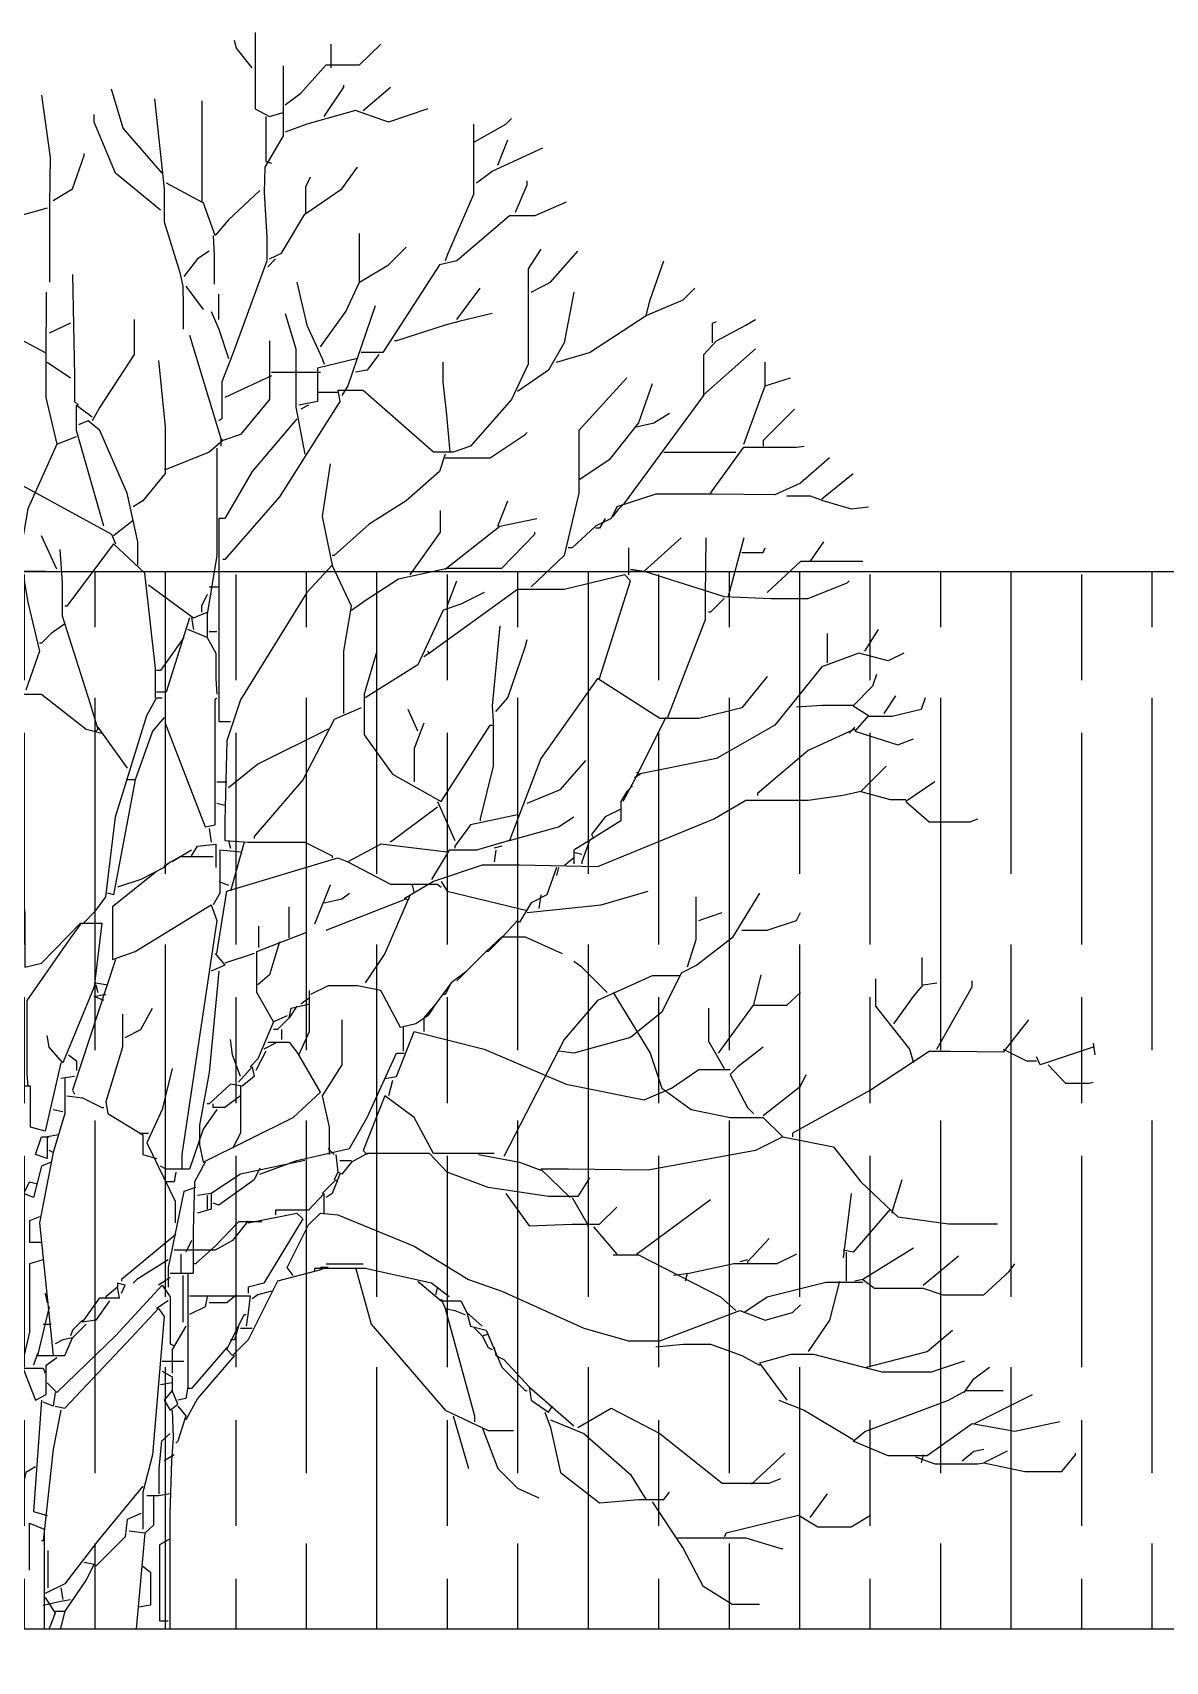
# Model space of a CAD drawing. Header units: centimetres. Extents: x 2004 to 13885, y -3131 to 5891.
# Drawn here: x 12862.3 to 13183.8, y 2950 to 3412.2 of the extents above; entities that cross this region are included whole.
import ezdxf

# ---------------------------------------------------------------- set-up
doc = ezdxf.new("R2010")
doc.units = ezdxf.units.CM

msp = doc.modelspace()

# ---------------------------------------------------------------- hatches: boundary and pattern name
at = {"transparency": 33554508}
h = msp.add_hatch(dxfattribs=at)
h.set_pattern_fill('GOST_WOOD', color=256, scale=10)
h.set_pattern_definition([(90, (5e-05, 173.39), (60, -4e-15), [100, -20]), (90, (20, 153.39), (60, -4e-15), [60, -15, 30, -15]), (90, (40, 123.39), (60, -4e-15), [100, -20])])
h.paths.add_polyline_path([(11885.06, 3259.23), (11885.06, 2659.23), (11974.93, 2659.23), (11974.93, 2679.23), (12088.15, 2679.23), (12088.15, 2929.23), (11974.93, 2929.23), (11974.93, 2959.23), (13800.98, 2959.23), (13800.98, 2929.23), (13629.77, 2929.23), (13629.77, 2679.23), (13800.98, 2679.23), (13800.98, 2659.23), (13885.06, 2659.23), (13885.06, 3259.23)])

# ---------------------------------------------------------------- linework, layer by layer
for p, q in [((11885.06, 3259.23), (13885.06, 3259.23)), ((12865.84, 3259.23), (11885.06, 3259.23))]:
    msp.add_line(p, q)
at = {"color": 84}
for points in [[(12925.43, 3412.18), (12925.43, 3390.58), (12929.58, 3388.37), (12933.45, 3389.48)], [(12924.6, 3402.21), (12920.17, 3407.75), (12919.61, 3409.96)], [(12934.01, 3391.69), (12938.44, 3395.01), (12945.64, 3403.04), (12955.05, 3403.04), (12961.14, 3408.86)], [(12947.02, 3402.21), (12947.02, 3408.86)], [(12933.45, 3402.76), (12933.45, 3382.83), (12928.19, 3373.97), (12928.06, 3366.78), (12928.82, 3354.04), (12928.82, 3347.4), (12919.06, 3320.82), (12916.01, 3313.07), (12916.01, 3302.55), (12915.18, 3302)], [(12945.08, 3388.37), (12950.62, 3396.67), (12950.62, 3397.23)], [(12864.8, 3394.46), (12867.29, 3376.74), (12867.15, 3363.45), (12867.08, 3357.92), (12867.08, 3341.31)], [(12899.13, 3372.31), (12888.05, 3385.05), (12884.73, 3396.12)], [(12896.91, 3393.35), (12899.68, 3367.88), (12899.68, 3358.47), (12904.11, 3344.08), (12904.94, 3340.2), (12905.08, 3334.66), (12905.08, 3328.02)], [(12900.23, 3369.54), (12910.48, 3364.01), (12910.48, 3392.8)], [(12956.15, 3390.03), (12963.91, 3396.67)], [(12898.57, 3361.79), (12885.84, 3372.31), (12879.75, 3386.71), (12879.75, 3388.92)], [(12928.47, 3388.37), (12928.47, 3375.63), (12930.13, 3375.08)], [(12974.43, 3390.58), (12963.35, 3386.71), (12953.94, 3390.03), (12940.1, 3386.15), (12934.01, 3383.94)], [(12987.44, 3386.15), (12987.44, 3366.22), (12979.96, 3349.06), (12979.41, 3347.4)], [(12987.71, 3381.17), (12996.57, 3386.15), (12998.23, 3387.82)], [(12988.27, 3369.54), (12992.7, 3372.87), (13007.09, 3379.51)], [(12994.36, 3374.53), (12997.13, 3381.73)], [(12868.12, 3364.56), (12873.66, 3367.88), (12876.98, 3377.3), (12876.98, 3377.85)], [(12929.58, 3347.95), (12932.9, 3349.61), (12939.54, 3360.69), (12950.06, 3367.88), (12954.49, 3373.97)], [(12939.82, 3360.69), (12939.82, 3368.44), (12941.21, 3371.21)], [(12999.34, 3361.24), (13002.66, 3368.99), (13002.66, 3370.1)], [(12926.81, 3367.33), (12917.95, 3359.03), (12914.08, 3354.6), (12910.75, 3364.01)], [(12866.46, 3362.35), (12858.71, 3360.13), (12857.6, 3360.13)], [(13013.74, 3364.01), (13004.88, 3360.13), (12997.68, 3360.13), (12982.73, 3347.4), (12977.75, 3346.29), (12961.69, 3321.38), (12955.6, 3321.38)], [(12913.52, 3354.6), (12913.8, 3349.06), (12913.8, 3340.75)], [(12943.97, 3323.04), (12951.17, 3333), (12955.05, 3341.31), (12963.35, 3346.29), (12968.34, 3351.27)], [(12955.05, 3341.31), (12955.05, 3355.15)], [(12912.42, 3350.17), (12909.09, 3347.95), (12905.22, 3342.97)], [(13006.54, 3350.72), (13002.94, 3345.18), (13002.94, 3318.05), (12998.23, 3308.09), (12986.61, 3294.8), (12981.62, 3293.14), (12976.09, 3293.14), (12956.15, 3310.58), (12948.96, 3310.58), (12949.51, 3307.53), (12932.35, 3280.4), (12916.84, 3262.69), (12916.29, 3262.69)], [(12931.24, 3347.95), (12929.03, 3345.74)], [(13003.77, 3338.54), (13009.31, 3341.31), (13017.06, 3350.17)], [(13036.44, 3331.9), (13037.54, 3336.32), (13041.42, 3347.4)], [(12873.66, 3343.52), (12874.21, 3314.73), (12874.21, 3307.53), (12875.32, 3306.43)], [(12866.18, 3338.54), (12866.05, 3318.61), (12866.05, 3308.64), (12869.23, 3295.35), (12874.77, 3297.57)], [(12905.77, 3340.2), (12910.75, 3333.56)], [(12915.18, 3330.79), (12915.18, 3337.99)], [(12937.33, 3341.31), (12940.1, 3329.13), (12944.53, 3319.71), (12945.08, 3318.05)], [(12982.73, 3330.79), (12989.37, 3339.65)], [(13015.95, 3338.54), (13013.18, 3324.14), (13008.75, 3316.39), (12999.89, 3310.3)], [(13010.97, 3318.61), (13020.38, 3321.38), (13036.44, 3331.9), (13046.96, 3336.32), (13050.28, 3339.65)], [(12912.97, 3333), (12915.18, 3328.02), (12917.95, 3319.71)], [(12959.48, 3334.66), (12951.73, 3311.96), (12950.06, 3309.19)], [(12873.1, 3329.68), (12867.01, 3326.91)], [(12891.1, 3330.79), (12891.1, 3320.82), (12881.41, 3305.87), (12879.2, 3302)], [(12934.01, 3332.45), (12937.05, 3322.48), (12937.05, 3305.87), (12939.54, 3292.58)], [(12992.7, 3332.45), (12983.28, 3330.23), (12979.41, 3329.13), (12965.57, 3324.7), (12965.01, 3324.7)], [(13027.02, 3274.87), (13028.69, 3277.08), (13030.35, 3278.74), (13052.77, 3309.19), (13052.77, 3320.82), (13056.37, 3324.7), (13064.67, 3329.13), (13067.44, 3330.79)], [(13055.26, 3324.14), (13055.26, 3329.68), (13056.37, 3330.23)], [(12857.6, 3325.81), (12865.91, 3321.38)], [(12906.88, 3326.36), (12915.74, 3297.01), (12915.74, 3294.8)], [(12929.58, 3324.7), (12929.58, 3308.09), (12921.27, 3298.12), (12916.29, 3296.46), (12915.74, 3297.01)], [(12898.02, 3319.16), (12899.96, 3300.34), (12899.96, 3287.05), (12893.59, 3279.3), (12890.82, 3277.64)], [(12954.49, 3319.71), (12943.14, 3316.95), (12943.14, 3307.53), (12937.88, 3306.43)], [(12960.58, 3320.82), (12957.26, 3316.39), (12953.94, 3315.84)], [(13052.49, 3309.19), (13067.44, 3322.48)], [(12866.46, 3318.61), (12873.1, 3314.18)], [(12930.13, 3314.73), (12916.84, 3308.64)], [(12930.13, 3315.84), (12943.97, 3315.84)], [(12980.79, 3293.14), (12979.82, 3303.66), (12978.79, 3313.07), (12978.79, 3318.61)], [(13030.9, 3314.18), (13017.34, 3299.23), (13017.34, 3281.51), (13013.18, 3263.79), (13003.77, 3254.94)], [(13064.12, 3295.35), (13070.21, 3311.96), (13077.41, 3314.18)], [(13070.21, 3311.96), (13070.21, 3318.61)], [(12948.96, 3310.03), (12943.42, 3310.03)], [(13038.1, 3312.52), (13034.22, 3301.44), (13025.92, 3290.92), (13017.61, 3285.39)], [(12882.52, 3272.1), (12874.77, 3299.23), (12874.77, 3306.43), (12879.2, 3303.1)], [(12940.65, 3306.43), (12938.44, 3305.32)], [(13078.52, 3305.32), (13069.66, 3296.46), (13069.66, 3294.8)], [(12892.21, 3261.03), (12892.21, 3267.67), (12889.16, 3281.51), (12881.41, 3299.23), (12878.09, 3302), (12875.32, 3300.89)], [(12937.33, 3302.55), (12924.6, 3287.6), (12916.84, 3274.31), (12915.18, 3274.31)], [(13033.67, 3300.34), (13038.65, 3301.44), (13043.08, 3304.21)], [(12916.29, 3296.46), (12912.42, 3293.14), (12900.23, 3288.16), (12899.68, 3288.16)], [(12979.41, 3291.48), (12992.14, 3291.48), (13002.11, 3298.12), (13002.66, 3298.68)], [(12869.23, 3295.35), (12860.92, 3277.08), (12858.71, 3263.79), (12860.92, 3250.51), (12864.25, 3236.66), (12860.37, 3225.59)], [(12914.63, 3294.25), (12914.63, 3263.79), (12911.86, 3247.18), (12911.86, 3240.54), (12906.32, 3242.76)], [(12979.41, 3292.58), (12977.75, 3287.6), (12968.34, 3279.3), (12957.82, 3272.65), (12947.85, 3263.79), (12947.3, 3263.79)], [(13088.48, 3291.48), (13080.18, 3284.28), (13072.98, 3280.96), (13055.26, 3281.23), (13039.2, 3281.23), (13028.13, 3277.64), (13026.47, 3274.31), (13022.04, 3272.1), (13015.4, 3266.01), (13014.29, 3266.01)], [(13041.42, 3293.14), (13061.91, 3293.14)], [(13054.71, 3281.51), (13064.12, 3294.52), (13079.07, 3294.52), (13081.28, 3294.8)], [(12844.04, 3244.42), (12844.04, 3266.56), (12853.17, 3287.05), (12884.73, 3269.88), (12885.84, 3267.12)], [(12946.74, 3289.82), (12944.53, 3274.87), (12947.3, 3261.03)], [(13086.27, 3279.85), (13095.13, 3287.05)], [(12994.36, 3272.1), (12997.13, 3279.3)], [(13076.3, 3280.68), (13082.94, 3280.68), (13086.82, 3279.3), (13094.57, 3277.08), (13099.55, 3277.64)], [(12890.82, 3273.76), (12885.29, 3269.33)], [(12915.18, 3274.31), (12915.18, 3235), (12915.18, 3216.73), (12918.51, 3216.73)], [(12969.44, 3258.26), (12978.02, 3270.44), (12978.02, 3276.53)], [(12979.41, 3259.92), (12994.91, 3272.1), (13005.43, 3274.31)], [(13024.81, 3274.31), (13023.15, 3271.55), (13022.04, 3271.55)], [(12869.23, 3259.92), (12864.8, 3269.33)], [(12952.83, 3248.29), (12956.71, 3251.06), (12966.12, 3257.15), (12979.96, 3260.2), (12995.47, 3260.2), (13004.88, 3269.88), (13004.88, 3270.44)], [(13046.4, 3268.78), (13035.88, 3259.36), (13058.58, 3252.17), (13071.87, 3251.61), (13082.39, 3251.61), (13093.46, 3256.04), (13094.02, 3256.6)], [(13053.32, 3268.78), (13053.19, 3252.17), (13053.19, 3245.52), (13042.53, 3217.84)], [(13064.12, 3268.78), (13059.69, 3252.17)], [(12870.06, 3265.46), (12870.75, 3256.04), (12870.75, 3246.63), (12878.64, 3221.72), (12880.86, 3214.52), (12880.3, 3213.96)], [(12897.19, 3223.38), (12897.19, 3231.68), (12894.14, 3258.81), (12885.29, 3267.12), (12872, 3249.4), (12871.44, 3249.4)], [(13031.45, 3266.01), (13031.45, 3258.26)], [(13063.57, 3264.62), (13069.66, 3264.62), (13070.21, 3266.01)], [(13082.94, 3262.13), (13086.82, 3267.67)], [(12950.62, 3218.95), (12950.62, 3236.66), (12952.83, 3249.4), (12947.3, 3261.03), (12940.1, 3253.27), (12921.27, 3222.82), (12917.4, 3211.2), (12916.84, 3188.5), (12916.84, 3182.96), (12923.49, 3182.41), (12939.54, 3182.41), (12947.3, 3178.53), (12947.3, 3177.98)], [(13032.01, 3259.92), (13035.88, 3259.36)], [(13032.01, 3259.36), (13034.22, 3259.36)], [(13097.89, 3262.13), (13080.18, 3262.13), (13070.76, 3253.27)], [(12895.25, 3255.49), (12907.99, 3246.08), (12911.86, 3247.74)], [(12912.42, 3254.94), (12915.18, 3254.94)], [(13023.15, 3228.91), (13032.01, 3256.6), (13030.35, 3258.26), (13013.18, 3254.11), (12999.89, 3254.11), (12974.98, 3236.11), (12974.43, 3236.66)], [(12979.96, 3249.4), (12982.73, 3256.6)], [(12911.86, 3252.72), (12910.2, 3249.4), (12910.2, 3247.74)], [(12990.48, 3253.27), (12983.84, 3249.95), (12978.86, 3248.29), (12971.66, 3232.79), (12956.71, 3223.38)], [(13058.58, 3251.61), (13054.71, 3247.74), (13054.15, 3247.74)], [(12906.88, 3246.08), (12900.23, 3225.04), (12897.47, 3225.04)], [(12907.43, 3246.08), (12907.99, 3242.76)], [(12871.44, 3244.42), (12867.57, 3241.65), (12864.8, 3238.88), (12864.25, 3238.88)], [(12905.22, 3240.54), (12898.57, 3231.13), (12897.47, 3231.13)], [(12911.86, 3240.54), (12914.35, 3236.11), (12914.35, 3228.91), (12914.63, 3224.48)], [(12912.42, 3242.2), (12914.63, 3242.2)], [(12994.91, 3243.86), (12992.7, 3221.16), (12992.97, 3216.73), (12992.97, 3204), (12989.37, 3189.05), (12989.37, 3188.5)], [(13087.93, 3233.34), (13087.93, 3241.65)], [(13098.45, 3236.66), (13102.32, 3242.76)], [(12960.03, 3236.66), (12956.43, 3224.48), (12956.43, 3212.86), (12964.46, 3201.78), (12978.3, 3194.03), (12992.14, 3215.63), (12992.7, 3215.63)], [(12974.98, 3236.11), (12973.32, 3235)], [(12993.8, 3219.5), (12997.13, 3223.38), (13002.11, 3237.77), (13002.66, 3239.99)], [(13109.52, 3236.11), (13105.09, 3233.9), (13096.79, 3236.11), (13086.27, 3232.24), (13072.98, 3215.63), (13056.37, 3206.21), (13034.22, 3201.78), (13033.67, 3202.34)], [(13070.76, 3229.47), (13063.57, 3220.61), (13051.39, 3217.56), (13040.31, 3217.56), (13022.59, 3228.91), (13006.54, 3206.21), (12997.68, 3182.96), (12988.27, 3180.19), (12980.52, 3180.19), (12975.53, 3171.89)], [(13101.77, 3230.02), (13100.66, 3226.7), (13095.13, 3221.16), (13099.55, 3218.39), (13095.68, 3213.96), (13107.86, 3210.09), (13112.29, 3211.75)], [(12858.16, 3226.14), (12857.6, 3223.38), (12852.9, 3212.3), (12852.9, 3200.68), (12860.09, 3162.47), (12860.09, 3146.97), (12864.8, 3148.08), (12875.87, 3159.43), (12881.96, 3159.43), (12879.75, 3141.43), (12870.89, 3119.84), (12867.01, 3124.27), (12866.46, 3127.59)], [(12858.71, 3224.48), (12864.8, 3224.48), (12877.53, 3214.52), (12881.96, 3213.41)], [(12876.43, 3159.15), (12880.3, 3163.03), (12883.07, 3166.9), (12885.84, 3189.6), (12894.7, 3218.39), (12897.47, 3223.38), (12899.13, 3223.38)], [(12899.96, 3225.04), (12899.96, 3216.18), (12911.31, 3186.83), (12914.08, 3187.39), (12914.08, 3222.82), (12914.63, 3223.38)], [(13115.61, 3223.38), (13114.5, 3220.05), (13106.2, 3218.12), (13099.55, 3218.12)], [(13103.98, 3218.95), (13107.31, 3223.93)], [(12899.68, 3217.84), (12896.36, 3213.96), (12891.38, 3200.12), (12889.16, 3200.12)], [(12955.6, 3220.61), (12947.85, 3217.29), (12938.99, 3200.12), (12925.15, 3184.07), (12925.15, 3183.51)], [(12971.66, 3213.96), (12968.89, 3220.05)], [(13041.97, 3217.84), (13033.11, 3200.12), (13029.79, 3194.03)], [(13079.07, 3220.89), (13086.27, 3221.3), (13095.13, 3221.3)], [(12880.86, 3215.07), (12889.16, 3203.44)], [(12946.19, 3214.52), (12926.26, 3204.55), (12917.95, 3197.91)], [(12973.32, 3216.18), (12970.55, 3208.98), (12970.55, 3199.57)], [(13095.68, 3214.52), (13082.39, 3208.43), (13068, 3196.25), (13068, 3195.69)], [(13095.68, 3215.07), (13094.02, 3213.41)], [(13002.66, 3193.48), (13012.08, 3197.35), (13019.27, 3205.66)], [(13104.54, 3204), (13097.34, 3196.8), (13105.64, 3194.59), (13110.07, 3194.59)], [(12891.38, 3200.12), (12885.29, 3167.46), (12883.62, 3168.01)], [(12914.63, 3199.57), (12917.4, 3199.57)], [(13034.78, 3201.78), (13033.11, 3200.68)], [(13118.38, 3199.57), (13110.07, 3194.03), (13116.72, 3188.22), (13128.35, 3188.22), (13130.56, 3189.05)], [(13097.34, 3196.8), (13092.36, 3195.69), (13082.39, 3194.31), (13064.67, 3194.31), (13055.81, 3189.05), (13022.59, 3175.48), (13000.45, 3175.9), (12989.93, 3175.9), (12976.09, 3171.33), (12967.78, 3166.35)], [(12977.19, 3194.03), (12982.18, 3182.96)], [(13032.56, 3198.46), (13030.9, 3196.8), (13029.24, 3194.03), (13029.24, 3188.5), (13020.38, 3182.96), (13015.95, 3180.19), (13015.95, 3176.31)], [(12914.63, 3193.48), (12916.84, 3192.93)], [(12977.19, 3192.37), (12963.91, 3182.41)], [(12999.89, 3190.16), (12986.61, 3187.39), (12982.18, 3181.3), (12982.18, 3180.74)], [(12997.68, 3182.96), (13011.52, 3186.83), (13015.95, 3189.6)], [(13029.24, 3191.82), (13024.81, 3189.6), (13020.93, 3184.62), (13021.49, 3183.51)], [(12912.42, 3186.28), (12912.97, 3182.41)], [(12907.43, 3180.19), (12901.9, 3176.87)], [(12907.43, 3178.53), (12909.09, 3181.3), (12914.35, 3181.85), (12914.35, 3175.21)], [(12921.27, 3179.64), (12915.46, 3180.19), (12915.46, 3168.01), (12913.52, 3164.69)], [(12917.95, 3182.96), (12918.51, 3180.74)], [(12922.38, 3182.41), (12918.51, 3168.56)], [(12979.96, 3179.64), (12961.14, 3181.85), (12951.73, 3176.87), (12963.91, 3170.5), (12977.19, 3170.5), (12978.3, 3169.67)], [(12995.47, 3181.3), (12993.25, 3180.74)], [(12993.8, 3180.19), (12993.25, 3176.87)], [(13020.38, 3182.96), (13018.17, 3176.87), (13018.17, 3176.31)], [(12901.34, 3176.87), (12899.68, 3175.21), (12893.04, 3171.89), (12886.39, 3169.67)], [(12913.52, 3178.25), (12904.11, 3178.25), (12899.68, 3175.76), (12899.68, 3175.21)], [(12914.63, 3150.85), (12917.4, 3168.56), (12948.96, 3177.98), (12951.73, 3176.87)], [(13015.95, 3177.98), (13013.18, 3175.76)], [(13015.95, 3179.64), (13018.17, 3179.08)], [(12897.47, 3174.1), (12885.01, 3164.13), (12885.01, 3149.19), (12891.38, 3151.4), (12912.97, 3164.69), (12914.63, 3160.26), (12904.66, 3093.82), (12904.66, 3089.94)], [(12915.18, 3171.33), (12917.95, 3170.22)], [(12978.3, 3171.33), (12979.96, 3168.56), (13002.66, 3163.03)], [(13010.97, 3175.21), (13008.2, 3167.46), (13003.77, 3165.24), (13000.45, 3159.71), (12999.89, 3159.71)], [(13011.52, 3175.21), (13010.97, 3172.99)], [(12946.74, 3170.22), (12942.31, 3159.15)], [(12945.08, 3165.24), (12950.06, 3166.35), (12952.28, 3168.01)], [(12945.64, 3157.49), (12968.34, 3166.35), (12968.89, 3165.8)], [(12969.44, 3167.46), (12962.25, 3150.85), (12956.71, 3142.54)], [(12970, 3170.22), (12970.55, 3168.01)], [(13002.66, 3162.47), (13023.7, 3164.69), (13036.99, 3168.56)], [(13006.54, 3167.46), (13005.98, 3163.58)], [(13068.55, 3168.01), (13060.8, 3155.28), (13050.83, 3147.52), (13046.4, 3145.31), (13040.87, 3134.24), (13032.01, 3127.04), (13015.95, 3122.61), (13011.52, 3123.16)], [(13050.56, 3166.9), (13050.56, 3154.72), (13048.06, 3146.97)], [(12935.12, 3155.28), (12935.12, 3164.13)], [(12999.89, 3163.03), (12999.89, 3156.38)], [(13051.39, 3160.26), (13058.03, 3162.47)], [(13063.57, 3157.49), (13070.76, 3157.49), (13079.07, 3160.26), (13080.18, 3162.47)], [(12875.87, 3159.15), (12873.1, 3155.28), (12860.65, 3137.56), (12860.65, 3116.52), (12860.92, 3113.2)], [(12934.56, 3133.13), (12930.69, 3131.47), (12925.98, 3139.77), (12925.98, 3151.4), (12940.1, 3156.94)], [(12926.53, 3152.51), (12926.53, 3158.6)], [(12999.89, 3160.26), (12994.91, 3154.72), (12991.59, 3151.4), (12991.04, 3151.4)], [(12932.35, 3154.17), (12929.58, 3144.76), (12926.26, 3141.99)], [(12982.73, 3143.09), (12991.04, 3151.4), (12995.47, 3155.55), (13002.11, 3155.55), (13012.63, 3150.85)], [(12885.84, 3149.19), (12873.66, 3112.09), (12874.21, 3110.98)], [(12914.08, 3150.85), (12916.84, 3147.52), (12912.97, 3145.86)], [(12925.15, 3150.85), (12916.84, 3148.08)], [(13025.36, 3139.77), (13018.17, 3146.97), (13015.95, 3148.63)], [(13114.78, 3141.99), (13114.78, 3149.74)], [(12915.18, 3145.86), (12912.42, 3117.07), (12909.65, 3102.12), (12909.65, 3096.59), (12910.75, 3091.6), (12936.22, 3104.34), (12943.97, 3111.54), (12937.88, 3122.06), (12940.93, 3128.7), (12940.93, 3140.33)], [(12985.5, 3145.86), (12981.07, 3142.54), (12976.64, 3136.45), (12973.32, 3132.58), (12973.32, 3128.7)], [(13045.85, 3144.48), (13038.1, 3144.48), (13022.59, 3137.56), (13013.18, 3126.48), (12996.02, 3093.26)], [(13066.89, 3135.9), (13069.1, 3144.76)], [(13101.49, 3143.65), (13101.49, 3135.9), (13111.18, 3123.72), (13112.29, 3119.84)], [(13118.93, 3123.72), (13128.9, 3141.43), (13128.9, 3143.09)], [(12882.52, 3137.56), (12879.75, 3138.67), (12882.52, 3139.22), (12883.07, 3139.22)], [(12880.3, 3142.54), (12883.62, 3141.99)], [(12880.3, 3141.99), (12880.86, 3139.77)], [(12976.64, 3136.45), (12974.43, 3133.13), (12971.1, 3130.91), (12966.67, 3129.81), (12961.14, 3140.33), (12954.49, 3141.71), (12946.19, 3141.71), (12941.21, 3139.22)], [(12981.07, 3142.54), (12979.41, 3139.22), (12978.86, 3139.22)], [(13027.02, 3139.77), (13037.54, 3122.61), (13040.87, 3112.64), (13049.17, 3106.55), (13060.24, 3104.34), (13069.66, 3104.34), (13075.19, 3098.8), (13067.44, 3094.93), (13036.99, 3089.39), (13014.29, 3089.67), (13006.54, 3089.67), (13014.84, 3081.64)], [(13056.92, 3122.61), (13066.89, 3136.17), (13076.3, 3136.17), (13080.18, 3139.77)], [(13106.75, 3130.91), (13112.29, 3138.67), (13115.06, 3141.99), (13118.93, 3142.54)], [(12888.61, 3127.04), (12893.04, 3129.25), (12896.36, 3135.34)], [(12937.33, 3135.9), (12935.12, 3132.58), (12935.67, 3135.34), (12940.65, 3136.45)], [(12940.65, 3138.11), (12938.44, 3136.45)], [(13054.15, 3135.34), (13054.15, 3125.93), (13058.58, 3118.18)], [(12887.78, 3133.68), (12887.78, 3124.27), (12883.07, 3108.77), (12883.62, 3105.45), (12893.59, 3099.36), (12893.59, 3093.82), (12897.47, 3092.71)], [(12930.69, 3131.47), (12926.26, 3120.95), (12924.04, 3118.73)], [(12935.12, 3132.58), (12931.79, 3129.25), (12930.69, 3129.25)], [(12932.9, 3129.25), (12932.9, 3126.48)], [(12950.06, 3132.02), (12950.06, 3119.29), (12944.53, 3110.43), (12946.46, 3101.57), (12946.46, 3093.82)], [(12967.51, 3129.81), (12967.51, 3123.16)], [(13144.96, 3132.02), (13137.76, 3122.89), (13122.81, 3123.02), (13116.72, 3123.02), (13100.11, 3112.09), (13077.96, 3099.91), (13077.96, 3098.8)], [(12921.27, 3115.97), (12919.06, 3122.06), (12918.51, 3126.48)], [(12931.24, 3125.38), (12927.92, 3123.72)], [(12929.03, 3125.65), (12935.12, 3125.65), (12937.88, 3122.06)], [(12962.25, 3115.41), (12965.57, 3115.97), (12970.55, 3128.7), (12990.48, 3123.72), (13013.74, 3113.75), (13035.88, 3109.32), (13043.63, 3112.64), (13051.39, 3117.9), (13060.24, 3117.9)], [(13163.23, 3125.38), (13163.78, 3122.06)], [(12872.55, 3122.06), (12874.77, 3120.39), (12874.77, 3117.63)], [(12928.47, 3123.16), (12925.7, 3117.63)], [(12926.81, 3088.28), (12937.33, 3092.16), (12952.28, 3095.48), (12957.26, 3104.34), (12965.57, 3122.61), (12967.78, 3122.61)], [(13069.66, 3124.27), (13062.46, 3118.73), (13060.24, 3116.52), (13065.23, 3107.11), (13066.89, 3105.45)], [(13137.76, 3123.72), (13144.4, 3120.39), (13147.17, 3120.39)], [(13163.23, 3124.27), (13148.28, 3119.29), (13147.17, 3121.5)], [(12870.34, 3119.84), (12865.91, 3100.46), (12861.75, 3101.57), (12861.75, 3113.2), (12859.26, 3113.2)], [(12871.44, 3115.41), (12871.44, 3105.45), (12868.12, 3094.37), (12867.01, 3094.93)], [(12874.21, 3115.97), (12870.34, 3115.41)], [(12901.9, 3118.18), (12899.13, 3106.55), (12894.7, 3097.14), (12896.36, 3093.82), (12902.73, 3080.53), (12902.73, 3074.44)], [(12920.72, 3114.3), (12924.6, 3118.73), (12925.15, 3115.97), (12921.83, 3113.2), (12918.51, 3113.75), (12912.42, 3108.21), (12911.86, 3108.21)], [(13069.66, 3104.89), (13080.18, 3113.2), (13081.84, 3116.52)], [(13150.49, 3119.29), (13155.47, 3114.03), (13162.12, 3114.03), (13163.23, 3114.3)], [(12921.27, 3113.2), (12921.27, 3099.91), (12919.06, 3095.48)], [(12964.46, 3114.86), (12963.35, 3110.43)], [(12868.12, 3106.55), (12870.89, 3106)], [(12872, 3110.43), (12876.43, 3109.88), (12881.96, 3107.11), (12882.52, 3107.11)], [(12914.63, 3106.55), (12910.75, 3101.02), (12906.88, 3089.67), (12900.23, 3089.67), (12898.57, 3090.5)], [(12921.27, 3110.43), (12916.84, 3107.11), (12913.52, 3107.11), (12913.52, 3108.21)], [(12993.25, 3094.1), (12976.09, 3094.1), (12970.55, 3104.34), (12962.25, 3110.43), (12956.15, 3094.93), (12957.26, 3093.82)], [(12869.78, 3099.36), (12866.46, 3098.8), (12866.46, 3092.71), (12863.14, 3093.82), (12864.8, 3098.8), (12867.01, 3098.8)], [(12893.04, 3099.91), (12895.25, 3099.91)], [(13075.19, 3098.8), (13089.59, 3096.03), (13097.34, 3086.07), (13107.86, 3076.1), (13122.25, 3074.16), (13136.1, 3074.16)], [(12868.12, 3094.37), (12864.25, 3074.44), (12868.12, 3036.79)], [(12946.19, 3095.48), (12947.85, 3093.82)], [(12948.4, 3093.82), (12948.96, 3088.84), (12947.85, 3086.62)], [(13020.38, 3087.17), (13017.06, 3081.91), (13008.75, 3081.91), (12991.59, 3084.41), (12979.96, 3088.84), (12974.98, 3094.1), (12957.26, 3094.1), (12952.83, 3091.6), (12950.06, 3088.28), (12948.96, 3088.84)], [(12988.82, 3093.82), (13000.45, 3091.6), (13006.54, 3089.39)], [(12867.57, 3091.6), (12864.8, 3090.5), (12862.59, 3081.64), (12859.82, 3082.75), (12861.48, 3086.07), (12863.69, 3085.51)], [(12903, 3088.84), (12902.45, 3086.07), (12900.23, 3086.07)], [(12911.31, 3091.6), (12908.26, 3086.07), (12907.85, 3072.23), (12907.85, 3060.04), (12901.34, 3060.04)], [(12939.54, 3092.16), (12921.27, 3088.28), (12912.97, 3082.75), (12912.97, 3078.32), (12909.09, 3077.21)], [(12926.81, 3089.94), (12925.15, 3086.62), (12915.18, 3079.42), (12913.52, 3079.98)], [(12949.51, 3088.28), (12947.3, 3082.75), (12945.64, 3081.64)], [(12949.51, 3092.16), (12952.83, 3092.16)], [(12908.54, 3084.41), (12905.22, 3083.3), (12900.79, 3061.71), (12900.79, 3056.17)], [(12944.53, 3082.75), (12948.4, 3086.62), (12948.96, 3086.07)], [(13108.97, 3086.62), (13106.2, 3077.76), (13106.2, 3077.21)], [(12912.97, 3082.75), (12909.09, 3082.19)], [(12911.86, 3082.19), (12911.86, 3078.32)], [(12945.08, 3077.21), (12945.08, 3082.75), (12940.65, 3078.04), (12931.24, 3078.04), (12931.24, 3076.66)], [(12996.57, 3082.75), (13003.22, 3073.61), (13015.4, 3074.03), (13023.15, 3074.03), (13028.13, 3078.87)], [(13015.4, 3081.64), (13019.83, 3073.89), (13019.83, 3073.33)], [(13033.67, 3065.58), (13054.71, 3081.08)], [(13094.57, 3082.75), (13092.36, 3064.47)], [(13105.64, 3078.32), (13095.13, 3066.14), (13092.36, 3066.69)], [(12864.25, 3076.1), (12861.48, 3074.99), (12861.48, 3068.9), (12864.8, 3068.9)], [(12923.49, 3074.99), (12919.06, 3069.46), (12914.08, 3066.69), (12902.45, 3066.69)], [(12927.36, 3074.72), (12920.72, 3074.72), (12914.08, 3067.8), (12908.54, 3062.81), (12907.99, 3062.81)], [(12923.49, 3074.44), (12937.33, 3077.21), (12938.99, 3075.55), (12927.92, 3057.28), (12923.49, 3056.17), (12923.49, 3054.51)], [(12936.22, 3059.49), (12934.56, 3061.71), (12940.65, 3073.89), (12943.97, 3077.21), (12948.96, 3076.66), (12970.55, 3067.8), (12986.05, 3058.38), (12995.47, 3055.06), (13018.72, 3044.54), (13031.45, 3040.94), (13040.31, 3040.94), (13063.01, 3049.53), (13070.21, 3046.76), (13077.96, 3048.97), (13080.18, 3051.19)], [(12903, 3071.12), (12887.5, 3058.38), (12887.5, 3057.83)], [(12907.43, 3069.46), (12905.77, 3066.14)], [(13021.49, 3073.33), (13028.13, 3065.58)], [(13071.32, 3070.01), (13065.23, 3063.37), (13065.23, 3062.81)], [(12904.39, 3065.58), (12904.39, 3060.04)], [(13027.02, 3065.3), (13034.22, 3065.3), (13057.48, 3053.4), (13061.91, 3049.53)], [(13079.07, 3065.58), (13073.53, 3062.81), (13061.35, 3062.81), (13048.62, 3060.04), (13044.19, 3059.49)], [(13093.19, 3066.14), (13093.19, 3057.83)], [(13112.29, 3067.24), (13097.89, 3058.38), (13095.68, 3057.83)], [(13115.06, 3056.72), (13125.02, 3065.03)], [(12865.35, 3063.92), (12861.48, 3062.81), (12861.48, 3043.43), (12859.26, 3034.02), (12863.14, 3024.06), (12866.18, 3025.72), (12866.18, 3034.02), (12869.23, 3036.24)], [(12900.79, 3063.92), (12891.93, 3058.38), (12890.82, 3057.28)], [(12906.32, 3060.04), (12906.32, 3027.93), (12905.77, 3024.61), (12903.56, 3024.06)], [(12944.53, 3061.15), (12931.79, 3057.83), (12923.49, 3041.22), (12919.06, 3036.79), (12917.4, 3038.45), (12922.38, 3048.42), (12922.93, 3048.42)], [(12980.52, 3053.4), (12975.53, 3057.28), (12956.71, 3061.43), (12942.31, 3061.43), (12942.31, 3060.6)], [(12946.19, 3061.71), (12943.97, 3061.71)], [(12945.64, 3062.81), (12954.49, 3062.81), (12956.15, 3062.81)], [(12953.94, 3061.71), (12958.37, 3045.65), (12979.41, 3021.29), (12991.59, 3015.47), (12998.79, 3015.47)], [(13048.06, 3060.04), (13047.51, 3057.83)], [(13065.23, 3063.92), (13063.01, 3063.37)], [(13097.89, 3058.38), (13101.22, 3055.89), (13115.06, 3055.89), (13120.59, 3053.95), (13132.22, 3053.95), (13139.42, 3060.6), (13141.08, 3062.81)], [(12866.46, 3029.04), (12869.23, 3026.27), (12885.84, 3042.33), (12899.13, 3056.72), (12901.34, 3053.4), (12901.34, 3040.11), (12902.45, 3039.56)], [(12884.18, 3052.29), (12880.3, 3046.76), (12876.43, 3046.2), (12881.41, 3053.12), (12886.95, 3053.12), (12886.39, 3056.17), (12883.07, 3053.4), (12883.07, 3052.85)], [(12887.5, 3054.51), (12888.61, 3056.72), (12886.39, 3057.28), (12886.39, 3056.17)], [(12901.34, 3058.94), (12898.02, 3056.72)], [(12904.94, 3059.49), (12904.94, 3046.2)], [(12971.66, 3057.83), (12978.3, 3052.29), (12983.84, 3052.29), (12985.5, 3048.97), (12986.61, 3045.1), (12991.04, 3043.99), (12995.47, 3033.47), (13002.11, 3026.83), (13002.66, 3026.83)], [(12977.19, 3056.17), (12976.64, 3053.95)], [(13064.12, 3048.97), (13070.76, 3053.4), (13087.37, 3057.55), (13097.89, 3057.55)], [(13091.25, 3057.83), (13088.48, 3046.76), (13082.39, 3037.9)], [(12867.01, 3050.63), (12863.69, 3036.79), (12871.44, 3036.79), (12873.66, 3041.77)], [(12865.91, 3054.51), (12866.46, 3051.74)], [(12900.79, 3052.29), (12897.47, 3050.08)], [(12906.88, 3053.68), (12924.04, 3053.68), (12923.49, 3048.97), (12922.93, 3045.1)], [(12911.86, 3053.4), (12911.31, 3050.63), (12906.88, 3048.42)], [(12920.17, 3053.95), (12917.4, 3051.74), (12912.42, 3051.74)], [(12930.13, 3055.06), (12926.26, 3053.95), (12924.6, 3052.85)], [(12978.3, 3052.85), (12979.41, 3050.08), (12982.18, 3049.53), (12984.95, 3048.42)], [(12868.68, 3022.4), (12871.44, 3021.84), (12890.27, 3041.77), (12898.02, 3050.08), (12899.68, 3047.86), (12896.36, 3008.55), (12893.59, 2998.03), (12893.59, 2987.51)], [(12876.43, 3046.76), (12873.66, 3043.99), (12873.1, 3042.33)], [(12979.41, 3050.08), (12987.71, 3019.63), (12987.71, 3017.97)], [(12985.5, 3048.97), (12989.93, 3045.1)], [(12865.35, 3045.65), (12867.57, 3045.65)], [(12877.53, 3045.65), (12873.66, 3041.77), (12870.89, 3041.22), (12868.68, 3040.11)], [(12905.77, 3045.1), (12901.9, 3038.45), (12901.9, 3031.81)], [(12920.72, 3045.1), (12919.61, 3041.22), (12918.51, 3041.22)], [(12921.27, 3044.54), (12924.6, 3044.54)], [(12987.71, 3044.54), (12989.93, 3042.33), (12991.59, 3042.88)], [(12989.93, 3042.33), (12991.59, 3039.01), (12992.7, 3038.45)], [(13099, 3033.47), (13116.16, 3037.9), (13123.36, 3043.99)], [(12863.69, 3037.34), (12862.59, 3034.02)], [(12919.61, 3036.79), (12909.09, 3024.61), (12905.77, 3018.52)], [(12917.4, 3039.01), (12907.43, 3027.38), (12906.32, 3027.38)], [(12993.25, 3039.01), (12993.8, 3036.79), (12996.02, 3035.68), (13003.22, 3027.93), (13003.77, 3024.06), (13008.75, 3020.73), (13009.86, 3022.4)], [(13039.2, 3039.28), (13046.96, 3039.97), (13054.71, 3039.97), (13063.57, 3036.79), (13068.55, 3034.02)], [(13126.68, 3035.13), (13117.27, 3032.08), (13103.43, 3032.08), (13084.05, 3037.07), (13077.41, 3037.07), (13068.55, 3034.58), (13076.3, 3024.06)], [(12859.82, 3033.19), (12865.35, 3033.19), (12865.91, 3031.81)], [(12899.13, 3035.13), (12905.22, 3035.13)], [(12899.13, 3032.36), (12901.9, 3030.7), (12901.9, 3026.83)], [(13126.68, 3026.27), (13129.45, 3030.15), (13133.88, 3033.47)], [(12901.9, 3029.04), (12898.57, 3028.49)], [(13003.22, 3027.93), (13015.95, 3016.86)], [(12864.8, 3024.06), (12862.59, 2992.5), (12866.46, 2991.39)], [(12868.68, 3026.27), (12868.12, 3022.4), (12865.35, 3023.5)], [(12901.9, 3026.83), (12899.68, 3024.06), (12901.34, 3021.29), (12903.56, 3022.95), (12901.9, 3026.83)], [(13074.09, 3024.06), (13081.28, 3021.29), (13095.13, 3012.98)], [(13153.81, 3017.97), (13141.08, 3015.2), (13128.9, 3017.41), (13116.16, 3008.28), (13105.09, 3008.28), (13095.13, 3012.43), (13098.45, 3015.2), (13122.25, 3024.06), (13127.24, 3026.83), (13137.76, 3026.83)], [(13129.45, 3017.41), (13146.06, 3025.72)], [(12870.34, 3021.29), (12868.12, 3010.21), (12865.35, 2984.19), (12864.8, 2984.19)], [(12901.9, 3021.29), (12902.17, 3013.54), (12901.76, 3006.89), (12901.27, 2991.94), (12901.27, 2959.23)], [(12903.56, 3022.4), (12905.77, 3019.63), (12903.56, 3012.43), (12903, 3011.88)], [(12981.62, 3019.63), (12986.05, 3004.68)], [(13007.65, 3020.73), (13009.31, 3016.31), (13012.08, 3003.57), (13023.15, 2994.99), (13034.22, 2995.96), (13041.42, 2995.96), (13043.08, 2998.03)], [(13009.31, 3018.52), (13018.72, 3014.64), (13032.01, 3003.02), (13036.44, 2995.82)], [(13017.06, 3016.31), (13026.47, 3021.84), (13040.31, 3014.64), (13058.03, 3000.53), (13071.32, 3000.53), (13074.64, 3001.91)], [(12901.34, 3014.64), (12898.85, 3012.43), (12898.16, 3004.68), (12898.16, 2997.48)], [(12989.93, 3016.31), (12994.36, 3004.68), (12999.89, 2999.14), (13005.98, 2996.37)], [(13066.33, 3000.25), (13075.75, 3009.11)], [(13126.13, 3006.89), (13129.45, 3009.66), (13132.22, 3010.21)], [(13138.86, 3009.66), (13132.22, 3006.34), (13143.85, 3003.85), (13154.37, 3003.85), (13158.24, 3008.55), (13158.24, 3009.11)], [(12863.14, 3005.23), (12860.37, 3003.57), (12859.26, 2998.59)], [(12902.45, 3008.55), (12899.68, 3006.89)], [(13112.84, 3008), (13118.38, 3006.06), (13130.56, 3006.06), (13132.22, 3006.34)], [(13115.06, 3008.55), (13114.5, 3006.34)], [(12893.59, 2999.7), (12880.86, 2984.19), (12871.44, 2972.01), (12865.91, 2969.24)], [(12896.63, 2996.93), (12896.63, 2988.62), (12894.14, 2986.41), (12889.71, 2986.96)], [(12901.34, 2997.48), (12898.02, 2996.93), (12894.7, 2996.93)], [(13038.1, 2995.27), (13046.96, 2981.98), (13052.49, 2971.46), (13060.8, 2966.2), (13068.55, 2966.2)], [(13082.94, 2990.84), (13087.93, 2997.48)], [(12893.04, 2991.94), (12889.16, 2990.28), (12888.61, 2985.3), (12880.3, 2977)], [(13100.11, 2991.39), (13094.57, 2988.07), (13085.16, 2988.07), (13079.62, 2991.39), (13059.14, 2986.41), (13058.58, 2985.3)], [(12861.48, 2975.89), (12861.48, 2989.18), (12865.63, 2987.51), (12865.63, 2959.23), (12867.11, 2959.23)], [(12894.14, 2986.41), (12891.74, 2959.23)], [(12866.74, 2970.9), (12866.74, 2981.42)], [(12901.34, 2984.75), (12898.3, 2983.09), (12898.3, 2961.49), (12900.79, 2961.49)], [(13045.3, 2985.02), (13064.67, 2985.02), (13074.64, 2981.98), (13075.19, 2981.98)], [(12876.98, 2978.1), (12879.75, 2977.55), (12877.53, 2973.12), (12871.44, 2964.26), (12870.34, 2959.83), (12870.18, 2959.23)], [(12893.59, 2977), (12895.81, 2975.33), (12895.81, 2965.92), (12892.48, 2965.37)], [(12865.35, 2965.92), (12870.34, 2967.03), (12873.1, 2967.58)], [(12865.91, 2968.14), (12868.68, 2963.71), (12867.01, 2959.28), (12867.11, 2959.23)], [(12870.34, 2970.9), (12870.89, 2967.58)], [(12868.68, 2964.26), (12871.44, 2964.26)]]:
    msp.add_lwpolyline(points, dxfattribs=at)
msp.add_lwpolyline([(11974.93, 2929.23), (11974.93, 2959.23), (13800.98, 2959.23), (13800.98, 2929.23)])

doc.saveas('drawing.dxf')
